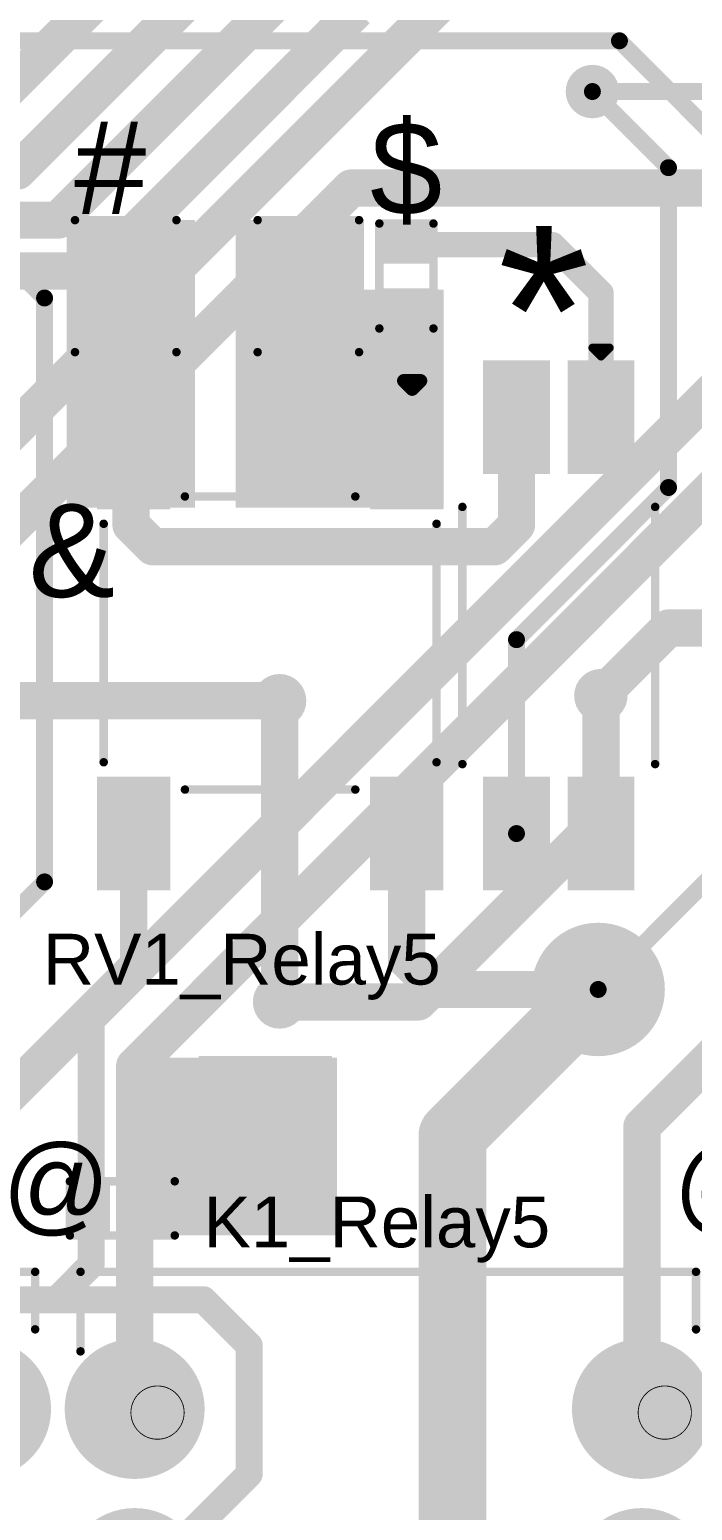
# Model space of a CAD drawing. Header units: millimetres. Extents: x -0.15 to 3.79, y -0.54 to 3.26.
# Drawn here: x 2.599 to 2.991, y -0.064 to 0.811 of the extents above; entities that cross this region are included whole.
import ezdxf

# ---------------------------------------------------------------- set-up
doc = ezdxf.new("R2010")
doc.units = ezdxf.units.MM
doc.header["$MEASUREMENT"] = 0
for name, color, linetype in [('BottomLayer', 5, 'Continuous'), ('BottomSolder', 6, 'Continuous'), ('Mechanical1', 6, 'Continuous'), ('MultiLayer', 9, 'Continuous'), ('PadHoleLayer', 156, 'Continuous'), ('TopLayer', 1, 'Continuous'), ('TopOverlay', 2, 'Continuous'), ('TopPaste', 8, 'Continuous'), ('TopSolder', 216, 'Continuous'), ('ViaHoleLayer', 16, 'Continuous')]:
    doc.layers.add(name, color=color, linetype=linetype)
doc.styles.add('Arial', font='arial.ttf', dxfattribs={"height": 0.2})

# ---------------------------------------------------------------- blocks, each defined once
blk = doc.blocks.new('C___1206_12')
at = {"layer": 'TopLayer'}
for points in [[(-0.08, 0.035), (-0.02, 0.035), (-0.02, -0.035), (-0.08, -0.035)], [(0.02, 0.035), (0.08, 0.035), (0.08, -0.035), (0.02, -0.035)]]:
    blk.add_hatch(color=1, dxfattribs=at).paths.add_polyline_path(points)
at = {"layer": 'TopPaste'}
for points in [[(-0.08, 0.035), (-0.02, 0.035), (-0.02, -0.035), (-0.08, -0.035)], [(0.02, 0.035), (0.08, 0.035), (0.08, -0.035), (0.02, -0.035)]]:
    blk.add_hatch(color=8, dxfattribs=at).paths.add_polyline_path(points)
at = {"layer": 'TopSolder'}
for points in [[(-0.084, 0.039), (-0.016, 0.039), (-0.016, -0.039), (-0.084, -0.039)], [(0.016, 0.039), (0.084, 0.039), (0.084, -0.039), (0.016, -0.039)]]:
    blk.add_hatch(color=216, dxfattribs=at).paths.add_polyline_path(points)
at = {"layer": 'TopOverlay', "const_width": 0.005}
for points in [[(-0.084, -0.039), (-0.084, 0.039)], [(-0.084, 0.039), (-0.024, 0.039)], [(0.024, 0.039), (0.084, 0.039)], [(0.084, -0.039), (0.084, 0.039)], [(-0.084, -0.039), (-0.024, -0.039)], [(0.024, -0.039), (0.084, -0.039)]]:
    blk.add_lwpolyline(points, dxfattribs=at)
at = {"layer": 'TopOverlay', "const_width": 0.0025}
for points in [[(-0.08525, 0.039, 1), (-0.08275, 0.039, 1)], [(-0.08525, 0.039, 1), (-0.08275, 0.039, 1)], [(-0.02525, 0.039, 1), (-0.02275, 0.039, 1)], [(0.02275, 0.039, 1), (0.02525, 0.039, 1)], [(0.08275, 0.039, 1), (0.08525, 0.039, 1)], [(0.08275, 0.039, 1), (0.08525, 0.039, 1)], [(-0.08525, -0.039, 1), (-0.08275, -0.039, 1)], [(-0.08525, -0.039, 1), (-0.08275, -0.039, 1)], [(-0.02525, -0.039, 1), (-0.02275, -0.039, 1)], [(0.02275, -0.039, 1), (0.02525, -0.039, 1)], [(0.08275, -0.039, 1), (0.08525, -0.039, 1)], [(0.08275, -0.039, 1), (0.08525, -0.039, 1)]]:
    blk.add_lwpolyline(points, format="xyb", close=True, dxfattribs=at)
blk = doc.blocks.new('R___0402_19')
at = {"layer": 'TopLayer'}
for points in [[(-0.0275, -0.0125), (-0.0275, 0.0125), (-0.0095, 0.0125), (-0.0095, -0.0125)], [(0.0095, -0.0125), (0.0095, 0.0125), (0.0275, 0.0125), (0.0275, -0.0125)]]:
    blk.add_hatch(color=1, dxfattribs=at).paths.add_polyline_path(points)
at = {"layer": 'TopPaste'}
for points in [[(-0.0275, -0.0125), (-0.0275, 0.0125), (-0.0095, 0.0125), (-0.0095, -0.0125)], [(0.0095, -0.0125), (0.0095, 0.0125), (0.0275, 0.0125), (0.0275, -0.0125)]]:
    blk.add_hatch(color=8, dxfattribs=at).paths.add_polyline_path(points)
at = {"layer": 'TopSolder'}
for points in [[(-0.02967, -0.01467), (-0.02967, 0.01467), (-0.00733, 0.01467), (-0.00733, -0.01467)], [(0.00733, -0.01467), (0.00733, 0.01467), (0.02967, 0.01467), (0.02967, -0.01467)]]:
    blk.add_hatch(color=216, dxfattribs=at).paths.add_polyline_path(points)
at = {"layer": 'TopOverlay'}
for points, const_width in [([(-0.031, 0.016), (-0.031, -0.016)], 0.005), ([(0.031, 0.016), (-0.031, 0.016)], 0.005), ([(0.031, 0.016), (0.031, -0.016)], 0.005), ([(0.031, -0.016), (-0.031, -0.016)], 0.005), ([(0.032, -0.017), (-0.032, -0.017)], 0.000127)]:
    blk.add_lwpolyline(points, dxfattribs=dict(at, const_width=const_width))
for points, const_width in [([(-0.03225, 0.016, 1), (-0.02975, 0.016, 1)], 0.0025), ([(-0.03225, 0.016, 1), (-0.02975, 0.016, 1)], 0.0025), ([(0.02975, 0.016, 1), (0.03225, 0.016, 1)], 0.0025), ([(0.02975, 0.016, 1), (0.03225, 0.016, 1)], 0.0025), ([(-0.03225, -0.016, 1), (-0.02975, -0.016, 1)], 0.0025), ([(-0.03225, -0.016, 1), (-0.02975, -0.016, 1)], 0.0025), ([(-0.03203, -0.017, 1), (-0.03197, -0.017, 1)], 0.0000635), ([(0.02975, -0.016, 1), (0.03225, -0.016, 1)], 0.0025), ([(0.02975, -0.016, 1), (0.03225, -0.016, 1)], 0.0025), ([(0.03197, -0.017, 1), (0.03203, -0.017, 1)], 0.0000635)]:
    blk.add_lwpolyline(points, format="xyb", close=True, dxfattribs=dict(at, const_width=const_width))
blk = doc.blocks.new('SOP_4_1_27_________B____2_6___40')
at = {"layer": 'TopLayer'}
for points in [[(-0.15256, 0.04075), (-0.0935, 0.04075), (-0.0935, 0.00925), (-0.15256, 0.00925)], [(0.0935, 0.04075), (0.15256, 0.04075), (0.15256, 0.00925), (0.0935, 0.00925)], [(0.0935, 0.04075), (0.15256, 0.04075), (0.15256, 0.00925), (0.0935, 0.00925)], [(-0.15256, -0.00925), (-0.0935, -0.00925), (-0.0935, -0.04075), (-0.15256, -0.04075)], [(0.0935, -0.00925), (0.15256, -0.00925), (0.15256, -0.04075), (0.0935, -0.04075)]]:
    blk.add_hatch(color=1, dxfattribs=at).paths.add_polyline_path(points)
at = {"layer": 'TopPaste'}
for points in [[(-0.15256, 0.04075), (-0.0935, 0.04075), (-0.0935, 0.00925), (-0.15256, 0.00925)], [(0.0935, 0.04075), (0.15256, 0.04075), (0.15256, 0.00925), (0.0935, 0.00925)], [(0.0935, 0.04075), (0.15256, 0.04075), (0.15256, 0.00925), (0.0935, 0.00925)], [(-0.15256, -0.00925), (-0.0935, -0.00925), (-0.0935, -0.04075), (-0.15256, -0.04075)], [(0.0935, -0.00925), (0.15256, -0.00925), (0.15256, -0.04075), (0.0935, -0.04075)]]:
    blk.add_hatch(color=8, dxfattribs=at).paths.add_polyline_path(points)
at = {"layer": 'TopSolder'}
for points in [[(-0.15656, 0.04475), (-0.0895, 0.04475), (-0.0895, 0.00525), (-0.15656, 0.00525)], [(0.0895, 0.04475), (0.15656, 0.04475), (0.15656, 0.00525), (0.0895, 0.00525)], [(0.0895, 0.04475), (0.15656, 0.04475), (0.15656, 0.00525), (0.0895, 0.00525)], [(-0.15656, -0.00525), (-0.0895, -0.00525), (-0.0895, -0.04475), (-0.15656, -0.04475)], [(0.0895, -0.00525), (0.15656, -0.00525), (0.15656, -0.04475), (0.0895, -0.04475)]]:
    blk.add_hatch(color=216, dxfattribs=at).paths.add_polyline_path(points)
at = {"layer": 'TopOverlay', "const_width": 0.005}
for points in [[(0.082, 0.057), (-0.07, 0.057)], [(-0.159, 0.025), (-0.164, 0.03)], [(-0.164, 0.02), (-0.164, 0.03)], [(-0.164, 0.02), (-0.159, 0.025)], [(0.082, -0.057), (-0.07, -0.057)]]:
    blk.add_lwpolyline(points, dxfattribs=at)
at = {"layer": 'TopOverlay', "const_width": 0.0025}
for points in [[(-0.07125, 0.057, 1), (-0.06875, 0.057, 1)], [(0.08075, 0.057, 1), (0.08325, 0.057, 1)], [(-0.16525, 0.03, 1), (-0.16275, 0.03, 1)], [(-0.16525, 0.03, 1), (-0.16275, 0.03, 1)], [(-0.16025, 0.025, 1), (-0.15775, 0.025, 1)], [(-0.16025, 0.025, 1), (-0.15775, 0.025, 1)], [(-0.16525, 0.02, 1), (-0.16275, 0.02, 1)], [(-0.16525, 0.02, 1), (-0.16275, 0.02, 1)], [(-0.07125, -0.057, 1), (-0.06875, -0.057, 1)], [(0.08075, -0.057, 1), (0.08325, -0.057, 1)]]:
    blk.add_lwpolyline(points, format="xyb", close=True, dxfattribs=at)
blk = doc.blocks.new('ERZ_V07D680_60')
at = {"layer": 'BottomLayer'}
h = blk.add_hatch(color=5, dxfattribs=at)
edge = h.paths.add_edge_path()
edge.add_arc((0.09843, 0.03937), 0.03543, 0, 360)
blk.add_hatch(color=5, dxfattribs=at).paths.add_polyline_path([(-0.13386, -0.00394), (-0.06299, -0.00394), (-0.06299, -0.0748), (-0.13386, -0.0748)])
at = {"layer": 'BottomSolder'}
h = blk.add_hatch(color=6, dxfattribs=at)
edge = h.paths.add_edge_path()
edge.add_arc((0.09843, 0.03937), 0.03943, 0, 360)
blk.add_hatch(color=6, dxfattribs=at).paths.add_polyline_path([(-0.13786, 0.00006), (-0.05899, 0.00006), (-0.05899, -0.0788), (-0.13786, -0.0788)])
at = {"layer": 'MultiLayer'}
h = blk.add_hatch(color=9, dxfattribs=at)
edge = h.paths.add_edge_path()
edge.add_arc((0.09843, 0.03937), 0.03543, 0, 360)
blk.add_hatch(color=9, dxfattribs=at).paths.add_polyline_path([(-0.13386, -0.00394), (-0.06299, -0.00394), (-0.06299, -0.0748), (-0.13386, -0.0748)])
at = {"layer": 'PadHoleLayer'}
h = blk.add_hatch(color=156, dxfattribs=at)
edge = h.paths.add_edge_path()
edge.add_arc((0.09843, 0.03937), 0.01772, 0, 360)
h = blk.add_hatch(color=156, dxfattribs=at)
edge = h.paths.add_edge_path()
edge.add_arc((-0.09843, -0.03937), 0.01772, 0, 360)
at = {"layer": 'TopLayer'}
h = blk.add_hatch(color=1, dxfattribs=at)
edge = h.paths.add_edge_path()
edge.add_arc((0.09843, 0.03937), 0.03543, 0, 360)
blk.add_hatch(color=1, dxfattribs=at).paths.add_polyline_path([(-0.13386, -0.00394), (-0.06299, -0.00394), (-0.06299, -0.0748), (-0.13386, -0.0748)])
at = {"layer": 'TopSolder'}
h = blk.add_hatch(color=216, dxfattribs=at)
edge = h.paths.add_edge_path()
edge.add_arc((0.09843, 0.03937), 0.03943, 0, 360)
blk.add_hatch(color=216, dxfattribs=at).paths.add_polyline_path([(-0.13786, 0.00006), (-0.05899, 0.00006), (-0.05899, -0.0788), (-0.13786, -0.0788)])
blk = doc.blocks.new('R___0402_85')
at = {"layer": 'TopLayer'}
for points in [[(-0.0275, -0.0125), (-0.0275, 0.0125), (-0.0095, 0.0125), (-0.0095, -0.0125)], [(0.0095, -0.0125), (0.0095, 0.0125), (0.0275, 0.0125), (0.0275, -0.0125)]]:
    blk.add_hatch(color=1, dxfattribs=at).paths.add_polyline_path(points)
at = {"layer": 'TopPaste'}
for points in [[(-0.0275, -0.0125), (-0.0275, 0.0125), (-0.0095, 0.0125), (-0.0095, -0.0125)], [(0.0095, -0.0125), (0.0095, 0.0125), (0.0275, 0.0125), (0.0275, -0.0125)]]:
    blk.add_hatch(color=8, dxfattribs=at).paths.add_polyline_path(points)
at = {"layer": 'TopSolder'}
for points in [[(-0.02967, -0.01467), (-0.02967, 0.01467), (-0.00733, 0.01467), (-0.00733, -0.01467)], [(0.00733, -0.01467), (0.00733, 0.01467), (0.02967, 0.01467), (0.02967, -0.01467)]]:
    blk.add_hatch(color=216, dxfattribs=at).paths.add_polyline_path(points)
at = {"layer": 'TopOverlay'}
for points, const_width in [([(0.031, 0.016), (-0.031, 0.016)], 0.005), ([(-0.031, -0.016), (-0.031, 0.016)], 0.005), ([(0.031, -0.016), (0.031, 0.016)], 0.005), ([(0.031, -0.016), (-0.031, -0.016)], 0.005), ([(0.032, -0.017), (-0.032, -0.017)], 0.000127)]:
    blk.add_lwpolyline(points, dxfattribs=dict(at, const_width=const_width))
for points, const_width in [([(-0.03225, 0.016, 1), (-0.02975, 0.016, 1)], 0.0025), ([(-0.03225, 0.016, 1), (-0.02975, 0.016, 1)], 0.0025), ([(0.02975, 0.016, 1), (0.03225, 0.016, 1)], 0.0025), ([(0.02975, 0.016, 1), (0.03225, 0.016, 1)], 0.0025), ([(-0.03225, -0.016, 1), (-0.02975, -0.016, 1)], 0.0025), ([(-0.03225, -0.016, 1), (-0.02975, -0.016, 1)], 0.0025), ([(-0.03203, -0.017, 1), (-0.03197, -0.017, 1)], 0.0000635), ([(0.02975, -0.016, 1), (0.03225, -0.016, 1)], 0.0025), ([(0.02975, -0.016, 1), (0.03225, -0.016, 1)], 0.0025), ([(0.03197, -0.017, 1), (0.03203, -0.017, 1)], 0.0000635)]:
    blk.add_lwpolyline(points, format="xyb", close=True, dxfattribs=dict(at, const_width=const_width))
blk = doc.blocks.new('EA2_3TNU_136')
at = {"layer": 'BottomLayer'}
blk.add_hatch(color=5, dxfattribs=at).paths.add_polyline_path([(-0.1874, 0.2374), (-0.1126, 0.2374), (-0.1126, 0.1626), (-0.1874, 0.1626)])
blk.add_hatch(color=5, dxfattribs=at).paths.add_polyline_path([(-0.1874, 0.2374), (-0.1126, 0.2374), (-0.1126, 0.1626), (-0.1874, 0.1626)])
h = blk.add_hatch(color=5, dxfattribs=at)
edge = h.paths.add_edge_path()
edge.add_arc((0.15, 0.2), 0.0374, 0, 360)
h = blk.add_hatch(color=5, dxfattribs=at)
edge = h.paths.add_edge_path()
edge.add_arc((-0.15, 0.1), 0.0374, 0, 360)
h = blk.add_hatch(color=5, dxfattribs=at)
edge = h.paths.add_edge_path()
edge.add_arc((0.15, 0.1), 0.0374, 0, 360)
h = blk.add_hatch(color=5, dxfattribs=at)
edge = h.paths.add_edge_path()
edge.add_arc((-0.15, 0), 0.0374, 0, 360)
h = blk.add_hatch(color=5, dxfattribs=at)
edge = h.paths.add_edge_path()
edge.add_arc((0.15, 0), 0.0374, 0, 360)
h = blk.add_hatch(color=5, dxfattribs=at)
edge = h.paths.add_edge_path()
edge.add_arc((-0.15, -0.1), 0.0374, 0, 360)
h = blk.add_hatch(color=5, dxfattribs=at)
edge = h.paths.add_edge_path()
edge.add_arc((0.15, -0.1), 0.0374, 0, 360)
h = blk.add_hatch(color=5, dxfattribs=at)
edge = h.paths.add_edge_path()
edge.add_arc((-0.15, -0.2), 0.0374, 0, 360)
h = blk.add_hatch(color=5, dxfattribs=at)
edge = h.paths.add_edge_path()
edge.add_arc((0.15, -0.2), 0.0374, 0, 360)
at = {"layer": 'BottomSolder'}
blk.add_hatch(color=6, dxfattribs=at).paths.add_polyline_path([(-0.1914, 0.2414), (-0.1086, 0.2414), (-0.1086, 0.1586), (-0.1914, 0.1586)])
blk.add_hatch(color=6, dxfattribs=at).paths.add_polyline_path([(-0.1914, 0.2414), (-0.1086, 0.2414), (-0.1086, 0.1586), (-0.1914, 0.1586)])
h = blk.add_hatch(color=6, dxfattribs=at)
edge = h.paths.add_edge_path()
edge.add_arc((0.15, 0.2), 0.0414, 0, 360)
h = blk.add_hatch(color=6, dxfattribs=at)
edge = h.paths.add_edge_path()
edge.add_arc((-0.15, 0.1), 0.0414, 0, 360)
h = blk.add_hatch(color=6, dxfattribs=at)
edge = h.paths.add_edge_path()
edge.add_arc((0.15, 0.1), 0.0414, 0, 360)
h = blk.add_hatch(color=6, dxfattribs=at)
edge = h.paths.add_edge_path()
edge.add_arc((-0.15, 0), 0.0414, 0, 360)
h = blk.add_hatch(color=6, dxfattribs=at)
edge = h.paths.add_edge_path()
edge.add_arc((0.15, 0), 0.0414, 0, 360)
h = blk.add_hatch(color=6, dxfattribs=at)
edge = h.paths.add_edge_path()
edge.add_arc((-0.15, -0.1), 0.0414, 0, 360)
h = blk.add_hatch(color=6, dxfattribs=at)
edge = h.paths.add_edge_path()
edge.add_arc((0.15, -0.1), 0.0414, 0, 360)
h = blk.add_hatch(color=6, dxfattribs=at)
edge = h.paths.add_edge_path()
edge.add_arc((-0.15, -0.2), 0.0414, 0, 360)
h = blk.add_hatch(color=6, dxfattribs=at)
edge = h.paths.add_edge_path()
edge.add_arc((0.15, -0.2), 0.0414, 0, 360)
at = {"layer": 'MultiLayer'}
blk.add_hatch(color=9, dxfattribs=at).paths.add_polyline_path([(-0.1874, 0.2374), (-0.1126, 0.2374), (-0.1126, 0.1626), (-0.1874, 0.1626)])
blk.add_hatch(color=9, dxfattribs=at).paths.add_polyline_path([(-0.1874, 0.2374), (-0.1126, 0.2374), (-0.1126, 0.1626), (-0.1874, 0.1626)])
h = blk.add_hatch(color=9, dxfattribs=at)
edge = h.paths.add_edge_path()
edge.add_arc((0.15, 0.2), 0.0374, 0, 360)
h = blk.add_hatch(color=9, dxfattribs=at)
edge = h.paths.add_edge_path()
edge.add_arc((-0.15, 0.1), 0.0374, 0, 360)
h = blk.add_hatch(color=9, dxfattribs=at)
edge = h.paths.add_edge_path()
edge.add_arc((0.15, 0.1), 0.0374, 0, 360)
h = blk.add_hatch(color=9, dxfattribs=at)
edge = h.paths.add_edge_path()
edge.add_arc((-0.15, 0), 0.0374, 0, 360)
h = blk.add_hatch(color=9, dxfattribs=at)
edge = h.paths.add_edge_path()
edge.add_arc((0.15, 0), 0.0374, 0, 360)
h = blk.add_hatch(color=9, dxfattribs=at)
edge = h.paths.add_edge_path()
edge.add_arc((-0.15, -0.1), 0.0374, 0, 360)
h = blk.add_hatch(color=9, dxfattribs=at)
edge = h.paths.add_edge_path()
edge.add_arc((0.15, -0.1), 0.0374, 0, 360)
h = blk.add_hatch(color=9, dxfattribs=at)
edge = h.paths.add_edge_path()
edge.add_arc((-0.15, -0.2), 0.0374, 0, 360)
h = blk.add_hatch(color=9, dxfattribs=at)
edge = h.paths.add_edge_path()
edge.add_arc((0.15, -0.2), 0.0374, 0, 360)
at = {"layer": 'PadHoleLayer'}
h = blk.add_hatch(color=156, dxfattribs=at)
edge = h.paths.add_edge_path()
edge.add_arc((-0.15, 0.2), 0.01614, 0, 360)
h = blk.add_hatch(color=156, dxfattribs=at)
edge = h.paths.add_edge_path()
edge.add_arc((-0.15, 0.2), 0.01614, 0, 360)
h = blk.add_hatch(color=156, dxfattribs=at)
edge = h.paths.add_edge_path()
edge.add_arc((0.15, 0.2), 0.01614, 0, 360)
h = blk.add_hatch(color=156, dxfattribs=at)
edge = h.paths.add_edge_path()
edge.add_arc((-0.15, 0.1), 0.01614, 0, 360)
h = blk.add_hatch(color=156, dxfattribs=at)
edge = h.paths.add_edge_path()
edge.add_arc((0.15, 0.1), 0.01614, 0, 360)
h = blk.add_hatch(color=156, dxfattribs=at)
edge = h.paths.add_edge_path()
edge.add_arc((-0.15, 0), 0.01614, 0, 360)
h = blk.add_hatch(color=156, dxfattribs=at)
edge = h.paths.add_edge_path()
edge.add_arc((0.15, 0), 0.01614, 0, 360)
h = blk.add_hatch(color=156, dxfattribs=at)
edge = h.paths.add_edge_path()
edge.add_arc((-0.15, -0.1), 0.01614, 0, 360)
h = blk.add_hatch(color=156, dxfattribs=at)
edge = h.paths.add_edge_path()
edge.add_arc((0.15, -0.1), 0.01614, 0, 360)
h = blk.add_hatch(color=156, dxfattribs=at)
edge = h.paths.add_edge_path()
edge.add_arc((-0.15, -0.2), 0.01614, 0, 360)
h = blk.add_hatch(color=156, dxfattribs=at)
edge = h.paths.add_edge_path()
edge.add_arc((0.15, -0.2), 0.01614, 0, 360)
at = {"layer": 'TopLayer'}
blk.add_hatch(color=1, dxfattribs=at).paths.add_polyline_path([(-0.1874, 0.2374), (-0.1126, 0.2374), (-0.1126, 0.1626), (-0.1874, 0.1626)])
blk.add_hatch(color=1, dxfattribs=at).paths.add_polyline_path([(-0.1874, 0.2374), (-0.1126, 0.2374), (-0.1126, 0.1626), (-0.1874, 0.1626)])
h = blk.add_hatch(color=1, dxfattribs=at)
edge = h.paths.add_edge_path()
edge.add_arc((0.15, 0.2), 0.0374, 0, 360)
h = blk.add_hatch(color=1, dxfattribs=at)
edge = h.paths.add_edge_path()
edge.add_arc((-0.15, 0.1), 0.0374, 0, 360)
h = blk.add_hatch(color=1, dxfattribs=at)
edge = h.paths.add_edge_path()
edge.add_arc((0.15, 0.1), 0.0374, 0, 360)
h = blk.add_hatch(color=1, dxfattribs=at)
edge = h.paths.add_edge_path()
edge.add_arc((-0.15, 0), 0.0374, 0, 360)
h = blk.add_hatch(color=1, dxfattribs=at)
edge = h.paths.add_edge_path()
edge.add_arc((0.15, 0), 0.0374, 0, 360)
h = blk.add_hatch(color=1, dxfattribs=at)
edge = h.paths.add_edge_path()
edge.add_arc((-0.15, -0.1), 0.0374, 0, 360)
h = blk.add_hatch(color=1, dxfattribs=at)
edge = h.paths.add_edge_path()
edge.add_arc((0.15, -0.1), 0.0374, 0, 360)
h = blk.add_hatch(color=1, dxfattribs=at)
edge = h.paths.add_edge_path()
edge.add_arc((-0.15, -0.2), 0.0374, 0, 360)
h = blk.add_hatch(color=1, dxfattribs=at)
edge = h.paths.add_edge_path()
edge.add_arc((0.15, -0.2), 0.0374, 0, 360)
at = {"layer": 'TopOverlay'}
blk.add_hatch(color=2, dxfattribs=at).paths.add_polyline_path([(-0.108, 0.168), (-0.089, 0.168), (-0.089, 0.232), (-0.108, 0.232)])
at = {"layer": 'TopSolder'}
blk.add_hatch(color=216, dxfattribs=at).paths.add_polyline_path([(-0.1914, 0.2414), (-0.1086, 0.2414), (-0.1086, 0.1586), (-0.1914, 0.1586)])
blk.add_hatch(color=216, dxfattribs=at).paths.add_polyline_path([(-0.1914, 0.2414), (-0.1086, 0.2414), (-0.1086, 0.1586), (-0.1914, 0.1586)])
h = blk.add_hatch(color=216, dxfattribs=at)
edge = h.paths.add_edge_path()
edge.add_arc((0.15, 0.2), 0.0414, 0, 360)
h = blk.add_hatch(color=216, dxfattribs=at)
edge = h.paths.add_edge_path()
edge.add_arc((-0.15, 0.1), 0.0414, 0, 360)
h = blk.add_hatch(color=216, dxfattribs=at)
edge = h.paths.add_edge_path()
edge.add_arc((0.15, 0.1), 0.0414, 0, 360)
h = blk.add_hatch(color=216, dxfattribs=at)
edge = h.paths.add_edge_path()
edge.add_arc((-0.15, 0), 0.0414, 0, 360)
h = blk.add_hatch(color=216, dxfattribs=at)
edge = h.paths.add_edge_path()
edge.add_arc((0.15, 0), 0.0414, 0, 360)
h = blk.add_hatch(color=216, dxfattribs=at)
edge = h.paths.add_edge_path()
edge.add_arc((-0.15, -0.1), 0.0414, 0, 360)
h = blk.add_hatch(color=216, dxfattribs=at)
edge = h.paths.add_edge_path()
edge.add_arc((0.15, -0.1), 0.0414, 0, 360)
h = blk.add_hatch(color=216, dxfattribs=at)
edge = h.paths.add_edge_path()
edge.add_arc((-0.15, -0.2), 0.0414, 0, 360)
h = blk.add_hatch(color=216, dxfattribs=at)
edge = h.paths.add_edge_path()
edge.add_arc((0.15, -0.2), 0.0414, 0, 360)
at = {"layer": 'TopOverlay', "const_width": 0.005}
for points in [[(0.182, 0.281), (-0.182, 0.281)], [(-0.182, 0.281), (-0.182, 0.247)], [(0.182, 0.281), (0.182, 0.234)], [(-0.195, 0.198), (-0.2, 0.203)], [(-0.2, 0.203), (-0.2, 0.193)], [(-0.195, 0.198), (-0.2, 0.193)], [(0.182, -0.234), (0.182, -0.281)], [(-0.182, -0.247), (-0.182, -0.281)], [(0.182, -0.281), (-0.182, -0.281)]]:
    blk.add_lwpolyline(points, dxfattribs=at)
at = {"layer": 'TopOverlay', "const_width": 0.0025}
for points in [[(-0.18325, 0.281, 1), (-0.18075, 0.281, 1)], [(-0.18325, 0.281, 1), (-0.18075, 0.281, 1)], [(0.18075, 0.281, 1), (0.18325, 0.281, 1)], [(0.18075, 0.281, 1), (0.18325, 0.281, 1)], [(-0.18325, 0.247, 1), (-0.18075, 0.247, 1)], [(0.18075, 0.234, 1), (0.18325, 0.234, 1)], [(-0.20125, 0.203, 1), (-0.19875, 0.203, 1)], [(-0.20125, 0.203, 1), (-0.19875, 0.203, 1)], [(-0.20125, 0.193, 1), (-0.19875, 0.193, 1)], [(-0.20125, 0.193, 1), (-0.19875, 0.193, 1)], [(-0.19625, 0.198, 1), (-0.19375, 0.198, 1)], [(-0.19625, 0.198, 1), (-0.19375, 0.198, 1)], [(0.18075, -0.234, 1), (0.18325, -0.234, 1)], [(-0.18325, -0.247, 1), (-0.18075, -0.247, 1)], [(-0.18325, -0.281, 1), (-0.18075, -0.281, 1)], [(-0.18325, -0.281, 1), (-0.18075, -0.281, 1)], [(0.18075, -0.281, 1), (0.18325, -0.281, 1)], [(0.18075, -0.281, 1), (0.18325, -0.281, 1)]]:
    blk.add_lwpolyline(points, format="xyb", close=True, dxfattribs=at)
blk = doc.blocks.new('EA2_3TNU_137')
at = {"layer": 'BottomLayer'}
blk.add_hatch(color=5, dxfattribs=at).paths.add_polyline_path([(-0.1874, 0.2374), (-0.1126, 0.2374), (-0.1126, 0.1626), (-0.1874, 0.1626)])
blk.add_hatch(color=5, dxfattribs=at).paths.add_polyline_path([(-0.1874, 0.2374), (-0.1126, 0.2374), (-0.1126, 0.1626), (-0.1874, 0.1626)])
h = blk.add_hatch(color=5, dxfattribs=at)
edge = h.paths.add_edge_path()
edge.add_arc((0.15, 0.2), 0.0374, 0, 360)
h = blk.add_hatch(color=5, dxfattribs=at)
edge = h.paths.add_edge_path()
edge.add_arc((-0.15, 0.1), 0.0374, 0, 360)
h = blk.add_hatch(color=5, dxfattribs=at)
edge = h.paths.add_edge_path()
edge.add_arc((0.15, 0.1), 0.0374, 0, 360)
h = blk.add_hatch(color=5, dxfattribs=at)
edge = h.paths.add_edge_path()
edge.add_arc((-0.15, 0), 0.0374, 0, 360)
h = blk.add_hatch(color=5, dxfattribs=at)
edge = h.paths.add_edge_path()
edge.add_arc((0.15, 0), 0.0374, 0, 360)
h = blk.add_hatch(color=5, dxfattribs=at)
edge = h.paths.add_edge_path()
edge.add_arc((-0.15, -0.1), 0.0374, 0, 360)
h = blk.add_hatch(color=5, dxfattribs=at)
edge = h.paths.add_edge_path()
edge.add_arc((0.15, -0.1), 0.0374, 0, 360)
h = blk.add_hatch(color=5, dxfattribs=at)
edge = h.paths.add_edge_path()
edge.add_arc((-0.15, -0.2), 0.0374, 0, 360)
h = blk.add_hatch(color=5, dxfattribs=at)
edge = h.paths.add_edge_path()
edge.add_arc((0.15, -0.2), 0.0374, 0, 360)
at = {"layer": 'BottomSolder'}
blk.add_hatch(color=6, dxfattribs=at).paths.add_polyline_path([(-0.1914, 0.2414), (-0.1086, 0.2414), (-0.1086, 0.1586), (-0.1914, 0.1586)])
blk.add_hatch(color=6, dxfattribs=at).paths.add_polyline_path([(-0.1914, 0.2414), (-0.1086, 0.2414), (-0.1086, 0.1586), (-0.1914, 0.1586)])
h = blk.add_hatch(color=6, dxfattribs=at)
edge = h.paths.add_edge_path()
edge.add_arc((0.15, 0.2), 0.0414, 0, 360)
h = blk.add_hatch(color=6, dxfattribs=at)
edge = h.paths.add_edge_path()
edge.add_arc((-0.15, 0.1), 0.0414, 0, 360)
h = blk.add_hatch(color=6, dxfattribs=at)
edge = h.paths.add_edge_path()
edge.add_arc((0.15, 0.1), 0.0414, 0, 360)
h = blk.add_hatch(color=6, dxfattribs=at)
edge = h.paths.add_edge_path()
edge.add_arc((-0.15, 0), 0.0414, 0, 360)
h = blk.add_hatch(color=6, dxfattribs=at)
edge = h.paths.add_edge_path()
edge.add_arc((0.15, 0), 0.0414, 0, 360)
h = blk.add_hatch(color=6, dxfattribs=at)
edge = h.paths.add_edge_path()
edge.add_arc((-0.15, -0.1), 0.0414, 0, 360)
h = blk.add_hatch(color=6, dxfattribs=at)
edge = h.paths.add_edge_path()
edge.add_arc((0.15, -0.1), 0.0414, 0, 360)
h = blk.add_hatch(color=6, dxfattribs=at)
edge = h.paths.add_edge_path()
edge.add_arc((-0.15, -0.2), 0.0414, 0, 360)
h = blk.add_hatch(color=6, dxfattribs=at)
edge = h.paths.add_edge_path()
edge.add_arc((0.15, -0.2), 0.0414, 0, 360)
at = {"layer": 'MultiLayer'}
blk.add_hatch(color=9, dxfattribs=at).paths.add_polyline_path([(-0.1874, 0.2374), (-0.1126, 0.2374), (-0.1126, 0.1626), (-0.1874, 0.1626)])
blk.add_hatch(color=9, dxfattribs=at).paths.add_polyline_path([(-0.1874, 0.2374), (-0.1126, 0.2374), (-0.1126, 0.1626), (-0.1874, 0.1626)])
h = blk.add_hatch(color=9, dxfattribs=at)
edge = h.paths.add_edge_path()
edge.add_arc((0.15, 0.2), 0.0374, 0, 360)
h = blk.add_hatch(color=9, dxfattribs=at)
edge = h.paths.add_edge_path()
edge.add_arc((-0.15, 0.1), 0.0374, 0, 360)
h = blk.add_hatch(color=9, dxfattribs=at)
edge = h.paths.add_edge_path()
edge.add_arc((0.15, 0.1), 0.0374, 0, 360)
h = blk.add_hatch(color=9, dxfattribs=at)
edge = h.paths.add_edge_path()
edge.add_arc((-0.15, 0), 0.0374, 0, 360)
h = blk.add_hatch(color=9, dxfattribs=at)
edge = h.paths.add_edge_path()
edge.add_arc((0.15, 0), 0.0374, 0, 360)
h = blk.add_hatch(color=9, dxfattribs=at)
edge = h.paths.add_edge_path()
edge.add_arc((-0.15, -0.1), 0.0374, 0, 360)
h = blk.add_hatch(color=9, dxfattribs=at)
edge = h.paths.add_edge_path()
edge.add_arc((0.15, -0.1), 0.0374, 0, 360)
h = blk.add_hatch(color=9, dxfattribs=at)
edge = h.paths.add_edge_path()
edge.add_arc((-0.15, -0.2), 0.0374, 0, 360)
h = blk.add_hatch(color=9, dxfattribs=at)
edge = h.paths.add_edge_path()
edge.add_arc((0.15, -0.2), 0.0374, 0, 360)
at = {"layer": 'PadHoleLayer'}
h = blk.add_hatch(color=156, dxfattribs=at)
edge = h.paths.add_edge_path()
edge.add_arc((-0.15, 0.2), 0.01614, 0, 360)
h = blk.add_hatch(color=156, dxfattribs=at)
edge = h.paths.add_edge_path()
edge.add_arc((-0.15, 0.2), 0.01614, 0, 360)
h = blk.add_hatch(color=156, dxfattribs=at)
edge = h.paths.add_edge_path()
edge.add_arc((0.15, 0.2), 0.01614, 0, 360)
h = blk.add_hatch(color=156, dxfattribs=at)
edge = h.paths.add_edge_path()
edge.add_arc((-0.15, 0.1), 0.01614, 0, 360)
h = blk.add_hatch(color=156, dxfattribs=at)
edge = h.paths.add_edge_path()
edge.add_arc((0.15, 0.1), 0.01614, 0, 360)
h = blk.add_hatch(color=156, dxfattribs=at)
edge = h.paths.add_edge_path()
edge.add_arc((-0.15, 0), 0.01614, 0, 360)
h = blk.add_hatch(color=156, dxfattribs=at)
edge = h.paths.add_edge_path()
edge.add_arc((0.15, 0), 0.01614, 0, 360)
h = blk.add_hatch(color=156, dxfattribs=at)
edge = h.paths.add_edge_path()
edge.add_arc((-0.15, -0.1), 0.01614, 0, 360)
h = blk.add_hatch(color=156, dxfattribs=at)
edge = h.paths.add_edge_path()
edge.add_arc((0.15, -0.1), 0.01614, 0, 360)
h = blk.add_hatch(color=156, dxfattribs=at)
edge = h.paths.add_edge_path()
edge.add_arc((-0.15, -0.2), 0.01614, 0, 360)
h = blk.add_hatch(color=156, dxfattribs=at)
edge = h.paths.add_edge_path()
edge.add_arc((0.15, -0.2), 0.01614, 0, 360)
at = {"layer": 'TopLayer'}
blk.add_hatch(color=1, dxfattribs=at).paths.add_polyline_path([(-0.1874, 0.2374), (-0.1126, 0.2374), (-0.1126, 0.1626), (-0.1874, 0.1626)])
blk.add_hatch(color=1, dxfattribs=at).paths.add_polyline_path([(-0.1874, 0.2374), (-0.1126, 0.2374), (-0.1126, 0.1626), (-0.1874, 0.1626)])
h = blk.add_hatch(color=1, dxfattribs=at)
edge = h.paths.add_edge_path()
edge.add_arc((0.15, 0.2), 0.0374, 0, 360)
h = blk.add_hatch(color=1, dxfattribs=at)
edge = h.paths.add_edge_path()
edge.add_arc((-0.15, 0.1), 0.0374, 0, 360)
h = blk.add_hatch(color=1, dxfattribs=at)
edge = h.paths.add_edge_path()
edge.add_arc((0.15, 0.1), 0.0374, 0, 360)
h = blk.add_hatch(color=1, dxfattribs=at)
edge = h.paths.add_edge_path()
edge.add_arc((-0.15, 0), 0.0374, 0, 360)
h = blk.add_hatch(color=1, dxfattribs=at)
edge = h.paths.add_edge_path()
edge.add_arc((0.15, 0), 0.0374, 0, 360)
h = blk.add_hatch(color=1, dxfattribs=at)
edge = h.paths.add_edge_path()
edge.add_arc((-0.15, -0.1), 0.0374, 0, 360)
h = blk.add_hatch(color=1, dxfattribs=at)
edge = h.paths.add_edge_path()
edge.add_arc((0.15, -0.1), 0.0374, 0, 360)
h = blk.add_hatch(color=1, dxfattribs=at)
edge = h.paths.add_edge_path()
edge.add_arc((-0.15, -0.2), 0.0374, 0, 360)
h = blk.add_hatch(color=1, dxfattribs=at)
edge = h.paths.add_edge_path()
edge.add_arc((0.15, -0.2), 0.0374, 0, 360)
at = {"layer": 'TopOverlay'}
blk.add_hatch(color=2, dxfattribs=at).paths.add_polyline_path([(-0.108, 0.168), (-0.089, 0.168), (-0.089, 0.232), (-0.108, 0.232)])
at = {"layer": 'TopSolder'}
blk.add_hatch(color=216, dxfattribs=at).paths.add_polyline_path([(-0.1914, 0.2414), (-0.1086, 0.2414), (-0.1086, 0.1586), (-0.1914, 0.1586)])
blk.add_hatch(color=216, dxfattribs=at).paths.add_polyline_path([(-0.1914, 0.2414), (-0.1086, 0.2414), (-0.1086, 0.1586), (-0.1914, 0.1586)])
h = blk.add_hatch(color=216, dxfattribs=at)
edge = h.paths.add_edge_path()
edge.add_arc((0.15, 0.2), 0.0414, 0, 360)
h = blk.add_hatch(color=216, dxfattribs=at)
edge = h.paths.add_edge_path()
edge.add_arc((-0.15, 0.1), 0.0414, 0, 360)
h = blk.add_hatch(color=216, dxfattribs=at)
edge = h.paths.add_edge_path()
edge.add_arc((0.15, 0.1), 0.0414, 0, 360)
h = blk.add_hatch(color=216, dxfattribs=at)
edge = h.paths.add_edge_path()
edge.add_arc((-0.15, 0), 0.0414, 0, 360)
h = blk.add_hatch(color=216, dxfattribs=at)
edge = h.paths.add_edge_path()
edge.add_arc((0.15, 0), 0.0414, 0, 360)
h = blk.add_hatch(color=216, dxfattribs=at)
edge = h.paths.add_edge_path()
edge.add_arc((-0.15, -0.1), 0.0414, 0, 360)
h = blk.add_hatch(color=216, dxfattribs=at)
edge = h.paths.add_edge_path()
edge.add_arc((0.15, -0.1), 0.0414, 0, 360)
h = blk.add_hatch(color=216, dxfattribs=at)
edge = h.paths.add_edge_path()
edge.add_arc((-0.15, -0.2), 0.0414, 0, 360)
h = blk.add_hatch(color=216, dxfattribs=at)
edge = h.paths.add_edge_path()
edge.add_arc((0.15, -0.2), 0.0414, 0, 360)
at = {"layer": 'TopOverlay', "const_width": 0.005}
for points in [[(0.182, 0.281), (-0.182, 0.281)], [(-0.182, 0.281), (-0.182, 0.247)], [(0.182, 0.281), (0.182, 0.234)], [(-0.195, 0.198), (-0.2, 0.203)], [(-0.2, 0.203), (-0.2, 0.193)], [(-0.195, 0.198), (-0.2, 0.193)], [(0.182, -0.234), (0.182, -0.281)], [(-0.182, -0.247), (-0.182, -0.281)], [(0.182, -0.281), (-0.182, -0.281)]]:
    blk.add_lwpolyline(points, dxfattribs=at)
at = {"layer": 'TopOverlay', "const_width": 0.0025}
for points in [[(-0.18325, 0.281, 1), (-0.18075, 0.281, 1)], [(-0.18325, 0.281, 1), (-0.18075, 0.281, 1)], [(0.18075, 0.281, 1), (0.18325, 0.281, 1)], [(0.18075, 0.281, 1), (0.18325, 0.281, 1)], [(-0.18325, 0.247, 1), (-0.18075, 0.247, 1)], [(0.18075, 0.234, 1), (0.18325, 0.234, 1)], [(-0.20125, 0.203, 1), (-0.19875, 0.203, 1)], [(-0.20125, 0.203, 1), (-0.19875, 0.203, 1)], [(-0.20125, 0.193, 1), (-0.19875, 0.193, 1)], [(-0.20125, 0.193, 1), (-0.19875, 0.193, 1)], [(-0.19625, 0.198, 1), (-0.19375, 0.198, 1)], [(-0.19625, 0.198, 1), (-0.19375, 0.198, 1)], [(0.18075, -0.234, 1), (0.18325, -0.234, 1)], [(-0.18325, -0.247, 1), (-0.18075, -0.247, 1)], [(-0.18325, -0.281, 1), (-0.18075, -0.281, 1)], [(-0.18325, -0.281, 1), (-0.18075, -0.281, 1)], [(0.18075, -0.281, 1), (0.18325, -0.281, 1)], [(0.18075, -0.281, 1), (0.18325, -0.281, 1)]]:
    blk.add_lwpolyline(points, format="xyb", close=True, dxfattribs=at)
blk = doc.blocks.new('ABS_181')
at = {"layer": 'TopLayer'}
for points in [[(-0.14213, 0.09843), (-0.08307, 0.09843), (-0.08307, 0.06299), (-0.14213, 0.06299)], [(0.08307, 0.09843), (0.14213, 0.09843), (0.14213, 0.06299), (0.08307, 0.06299)], [(-0.14213, -0.06299), (-0.08307, -0.06299), (-0.08307, -0.09843), (-0.14213, -0.09843)], [(0.08307, -0.06299), (0.14213, -0.06299), (0.14213, -0.09843), (0.08307, -0.09843)]]:
    blk.add_hatch(color=1, dxfattribs=at).paths.add_polyline_path(points)
at = {"layer": 'TopPaste'}
for points in [[(-0.14213, 0.09843), (-0.08307, 0.09843), (-0.08307, 0.06299), (-0.14213, 0.06299)], [(0.08307, 0.09843), (0.14213, 0.09843), (0.14213, 0.06299), (0.08307, 0.06299)], [(-0.14213, -0.06299), (-0.08307, -0.06299), (-0.08307, -0.09843), (-0.14213, -0.09843)], [(0.08307, -0.06299), (0.14213, -0.06299), (0.14213, -0.09843), (0.08307, -0.09843)]]:
    blk.add_hatch(color=8, dxfattribs=at).paths.add_polyline_path(points)
at = {"layer": 'TopSolder'}
for points in [[(-0.14613, 0.10243), (-0.07907, 0.10243), (-0.07907, 0.05899), (-0.14613, 0.05899)], [(0.07907, 0.10243), (0.14613, 0.10243), (0.14613, 0.05899), (0.07907, 0.05899)], [(-0.14613, -0.05899), (-0.07907, -0.05899), (-0.07907, -0.10243), (-0.14613, -0.10243)], [(0.07907, -0.05899), (0.14613, -0.05899), (0.14613, -0.10243), (0.07907, -0.10243)]]:
    blk.add_hatch(color=216, dxfattribs=at).paths.add_polyline_path(points)
at = {"layer": 'TopOverlay'}
for points, const_width in [([(0.07047, 0.09843), (-0.07047, 0.09843)], 0.005), ([(-0.155, 0.079), (-0.155, 0.089)], 0.00787), ([(-0.15, 0.084), (-0.155, 0.089)], 0.00787), ([(-0.155, 0.079), (-0.15, 0.084)], 0.00787), ([(-0.08661, -0.05039), (-0.08661, 0.05039)], 0.005), ([(0.08661, -0.05039), (0.08661, 0.05039)], 0.005), ([(0.07047, -0.09843), (-0.07047, -0.09843)], 0.005)]:
    blk.add_lwpolyline(points, dxfattribs=dict(at, const_width=const_width))
for points, const_width in [([(-0.07172, 0.09843, 1), (-0.06922, 0.09843, 1)], 0.0025), ([(0.06922, 0.09843, 1), (0.07172, 0.09843, 1)], 0.0025), ([(-0.15697, 0.089, 1), (-0.15303, 0.089, 1)], 0.00394), ([(-0.15697, 0.089, 1), (-0.15303, 0.089, 1)], 0.00394), ([(-0.15197, 0.084, 1), (-0.14803, 0.084, 1)], 0.00394), ([(-0.15197, 0.084, 1), (-0.14803, 0.084, 1)], 0.00394), ([(-0.15697, 0.079, 1), (-0.15303, 0.079, 1)], 0.00394), ([(-0.15697, 0.079, 1), (-0.15303, 0.079, 1)], 0.00394), ([(-0.08786, 0.05039, 1), (-0.08536, 0.05039, 1)], 0.0025), ([(0.08536, 0.05039, 1), (0.08786, 0.05039, 1)], 0.0025), ([(-0.08786, -0.05039, 1), (-0.08536, -0.05039, 1)], 0.0025), ([(0.08536, -0.05039, 1), (0.08786, -0.05039, 1)], 0.0025), ([(-0.07172, -0.09843, 1), (-0.06922, -0.09843, 1)], 0.0025), ([(0.06922, -0.09843, 1), (0.07172, -0.09843, 1)], 0.0025)]:
    blk.add_lwpolyline(points, format="xyb", close=True, dxfattribs=dict(at, const_width=const_width))

msp = doc.modelspace()

# ---------------------------------------------------------------- hatches: boundary and pattern name
at = {"layer": 'BottomLayer'}
h = msp.add_hatch(color=5, dxfattribs=at)
edge = h.paths.add_edge_path()
edge.add_arc((2.932, 0.774), 0.01181, 0, 360)
h = msp.add_hatch(color=5, dxfattribs=at)
edge = h.paths.add_edge_path()
edge.add_arc((2.937, 0.417), 0.01181, 0, 360)
h = msp.add_hatch(color=5, dxfattribs=at)
edge = h.paths.add_edge_path()
edge.add_arc((2.747, 0.414), 0.01181, 0, 360)
h = msp.add_hatch(color=5, dxfattribs=at)
edge = h.paths.add_edge_path()
edge.add_arc((2.747, 0.236), 0.01181, 0, 360)
at = {"layer": 'BottomSolder'}
h = msp.add_hatch(color=6, dxfattribs=at)
edge = h.paths.add_edge_path()
edge.add_arc((2.932, 0.774), 0.01581, 0, 360)
h = msp.add_hatch(color=6, dxfattribs=at)
edge = h.paths.add_edge_path()
edge.add_arc((2.747, 0.414), 0.01581, 0, 360)
h = msp.add_hatch(color=6, dxfattribs=at)
edge = h.paths.add_edge_path()
edge.add_arc((2.937, 0.417), 0.01581, 0, 360)
h = msp.add_hatch(color=6, dxfattribs=at)
edge = h.paths.add_edge_path()
edge.add_arc((2.747, 0.236), 0.01581, 0, 360)
at = {"layer": 'TopLayer'}
h = msp.add_hatch(color=1, dxfattribs=at)
edge = h.paths.add_edge_path()
edge.add_arc((2.932, 0.774), 0.01181, 0, 360)
for points in [[(2.621, 0.528), (2.697, 0.528), (2.697, 0.698), (2.621, 0.698)], [(2.721, 0.528), (2.797, 0.528), (2.797, 0.698), (2.721, 0.698)], [(2.783, 0.528), (2.844, 0.528), (2.844, 0.657), (2.783, 0.657)], [(2.661, 0.098), (2.781, 0.098), (2.781, 0.203), (2.661, 0.203)]]:
    msp.add_hatch(color=1, dxfattribs=at).paths.add_polyline_path(points)
h = msp.add_hatch(color=1, dxfattribs=at)
edge = h.paths.add_edge_path()
edge.add_arc((2.937, 0.417), 0.01181, 0, 360)
h = msp.add_hatch(color=1, dxfattribs=at)
edge = h.paths.add_edge_path()
edge.add_arc((2.747, 0.414), 0.01181, 0, 360)
h = msp.add_hatch(color=1, dxfattribs=at)
edge = h.paths.add_edge_path()
edge.add_arc((2.747, 0.236), 0.01181, 0, 360)
at = {"layer": 'TopSolder'}
h = msp.add_hatch(color=216, dxfattribs=at)
edge = h.paths.add_edge_path()
edge.add_arc((2.932, 0.774), 0.01581, 0, 360)
h = msp.add_hatch(color=216, dxfattribs=at)
edge = h.paths.add_edge_path()
edge.add_arc((2.747, 0.414), 0.01581, 0, 360)
h = msp.add_hatch(color=216, dxfattribs=at)
edge = h.paths.add_edge_path()
edge.add_arc((2.937, 0.417), 0.01581, 0, 360)
h = msp.add_hatch(color=216, dxfattribs=at)
edge = h.paths.add_edge_path()
edge.add_arc((2.747, 0.236), 0.01581, 0, 360)
at = {"layer": 'ViaHoleLayer'}
h = msp.add_hatch(color=16, dxfattribs=at)
edge = h.paths.add_edge_path()
edge.add_arc((2.932, 0.774), 0.00591, 0, 360)
h = msp.add_hatch(color=16, dxfattribs=at)
edge = h.paths.add_edge_path()
edge.add_arc((2.937, 0.417), 0.00591, 0, 360)
h = msp.add_hatch(color=16, dxfattribs=at)
edge = h.paths.add_edge_path()
edge.add_arc((2.747, 0.414), 0.00591, 0, 360)
h = msp.add_hatch(color=16, dxfattribs=at)
edge = h.paths.add_edge_path()
edge.add_arc((2.747, 0.236), 0.00591, 0, 360)

# ---------------------------------------------------------------- linework, layer by layer
at = {"layer": 'BottomLayer'}
for points, const_width in [([(2.57, 0.759), (2.687, 0.876)], 0.022), ([(2.592, 0.727), (2.722, 0.857)], 0.022), ([(2.219, 0.203), (2.865, 0.849)], 0.022), ([(2.616, 0.698), (2.755, 0.837)], 0.022), ([(2.63837, 0.668), (2.79257, 0.8222)], 0.022), ([(2.932, 0.774), (3.017, 0.774)], 0.01), ([(1.876, 0.727), (2.592, 0.727)], 0.022), ([(2.57045, 0.16434), (3.13453, 0.72842)], 0.022), ([(2.27045, 0.19811), (2.78933, 0.717)], 0.022), ([(2.78933, 0.717), (3.034, 0.717)], 0.022), ([(2.086, 0.698), (2.616, 0.698)], 0.022), ([(2.66128, 0.19811), (3.167, 0.70383)], 0.022), ([(2.11306, 0.668), (2.63837, 0.668)], 0.022), ([(2.937, 0.417), (2.977, 0.457)], 0.022), ([(2.977, 0.457), (3.126, 0.457)], 0.022), ([(2.578, 0.414), (2.747, 0.414)], 0.022), ([(2.937, 0.344), (2.937, 0.417)], 0.022), ([(2.96128, 0.16234), (3.19858, 0.39964)], 0.022), ([(2.829, 0.236), (2.937, 0.344)], 0.022), ([(2.84917, 0.15711), (2.93543, 0.24337)], 0.04), ([(2.747, 0.236), (2.829, 0.236)], 0.022), ([(2.66128, -0.0045), (2.66128, 0.19811)], 0.022), ([(2.84917, -0.159), (2.84917, 0.15711)], 0.04), ([(2.96128, -0.0045), (2.96128, 0.16234)], 0.022)]:
    msp.add_lwpolyline(points, dxfattribs=dict(at, const_width=const_width))
for points, const_width in [([(2.9295, 0.774, 1), (2.9345, 0.774, 1)], 0.005), ([(2.5865, 0.727, 1), (2.5975, 0.727, 1)], 0.011), ([(2.5865, 0.727, 1), (2.5975, 0.727, 1)], 0.011), ([(2.78383, 0.717, 1), (2.79483, 0.717, 1)], 0.011), ([(2.78383, 0.717, 1), (2.79483, 0.717, 1)], 0.011), ([(2.6105, 0.698, 1), (2.6215, 0.698, 1)], 0.011), ([(2.6105, 0.698, 1), (2.6215, 0.698, 1)], 0.011), ([(2.63287, 0.668, 1), (2.64387, 0.668, 1)], 0.011), ([(2.63287, 0.668, 1), (2.64387, 0.668, 1)], 0.011), ([(2.9715, 0.457, 1), (2.9825, 0.457, 1)], 0.011), ([(2.9715, 0.457, 1), (2.9825, 0.457, 1)], 0.011), ([(2.7415, 0.414, 1), (2.7525, 0.414, 1)], 0.011), ([(2.9315, 0.417, 1), (2.9425, 0.417, 1)], 0.011), ([(2.9315, 0.417, 1), (2.9425, 0.417, 1)], 0.011), ([(2.9315, 0.344, 1), (2.9425, 0.344, 1)], 0.011), ([(2.9315, 0.344, 1), (2.9425, 0.344, 1)], 0.011), ([(2.92543, 0.24337, 1), (2.94543, 0.24337, 1)], 0.02), ([(2.7415, 0.236, 1), (2.7525, 0.236, 1)], 0.011), ([(2.8235, 0.236, 1), (2.8345, 0.236, 1)], 0.011), ([(2.8235, 0.236, 1), (2.8345, 0.236, 1)], 0.011), ([(2.65578, 0.19811, 1), (2.66678, 0.19811, 1)], 0.011), ([(2.65578, 0.19811, 1), (2.66678, 0.19811, 1)], 0.011), ([(2.83917, 0.15711, 1), (2.85917, 0.15711, 1)], 0.02), ([(2.83917, 0.15711, 1), (2.85917, 0.15711, 1)], 0.02), ([(2.95578, 0.16234, 1), (2.96678, 0.16234, 1)], 0.011), ([(2.95578, 0.16234, 1), (2.96678, 0.16234, 1)], 0.011), ([(2.65578, -0.0045, 1), (2.66678, -0.0045, 1)], 0.011), ([(2.95578, -0.0045, 1), (2.96678, -0.0045, 1)], 0.011)]:
    msp.add_lwpolyline(points, format="xyb", close=True, dxfattribs=dict(at, const_width=const_width))
at = {"layer": 'Mechanical1'}
for points, const_width in [([(2.69055, -0.00669, 1), (2.65906, -0.00669, 1)], 0.0005), ([(2.99055, -0.00669, 1), (2.95906, -0.00669, 1)], 0.0005), ([(2.65893, -0.00669, 1), (2.65918, -0.00669, 1)], 0.00025), ([(2.69043, -0.00669, 1), (2.69068, -0.00669, 1)], 0.00025), ([(2.95893, -0.00669, 1), (2.95918, -0.00669, 1)], 0.00025), ([(2.99043, -0.00669, 1), (2.99068, -0.00669, 1)], 0.00025)]:
    msp.add_lwpolyline(points, format="xyb", close=True, dxfattribs=dict(at, const_width=const_width))
at = {"layer": 'TopLayer'}
for points, const_width in [([(2.436, 0.804), (2.948, 0.804)], 0.01), ([(2.948, 0.804), (3.003, 0.749)], 0.01), ([(2.932, 0.774), (2.977, 0.729)], 0.01), ([(2.525, 0.735), (2.608, 0.652)], 0.01), ([(2.977, 0.54), (2.977, 0.729)], 0.01), ([(2.818, 0.6835), (2.9085, 0.6835)], 0.015), ([(2.9085, 0.6835), (2.93711, 0.65489)], 0.015), ([(2.608, 0.30694), (2.608, 0.652)], 0.01), ([(2.93711, 0.58157), (2.93711, 0.65489)], 0.015), ([(2.88711, 0.51789), (2.88711, 0.58157)], 0.022), ([(2.65569, 0.5607), (2.65911, 0.55728)], 0.022), ([(2.65911, 0.51789), (2.65911, 0.55728)], 0.022), ([(2.88711, 0.45011), (2.977, 0.54)], 0.01), ([(2.65911, 0.51789), (2.672, 0.505)], 0.022), ([(2.87422, 0.505), (2.88711, 0.51789)], 0.022), ([(2.672, 0.505), (2.87422, 0.505)], 0.022), ([(2.88711, 0.3355), (2.88711, 0.45011)], 0.01), ([(2.747, 0.236), (2.747, 0.414)], 0.022), ([(2.93711, 0.3355), (2.93711, 0.41689)], 0.022), ([(2.66069, 0.25019), (2.66069, 0.3355)], 0.016), ([(2.82211, 0.26089), (2.82211, 0.3355)], 0.022), ([(2.93543, 0.24337), (3.003, 0.31094)], 0.01), ([(2.53743, 0.23637), (2.608, 0.30694)], 0.01), ([(2.82211, 0.26089), (2.83963, 0.24337)], 0.022), ([(2.6355, 0.225), (2.66069, 0.25019)], 0.016), ([(2.83963, 0.24337), (2.93543, 0.24337)], 0.022), ([(2.6355, 0.0805), (2.6355, 0.225)], 0.016), ([(2.615, 0.06), (2.6355, 0.0805)], 0.016), ([(1.837, 0.06), (2.615, 0.06)], 0.016), ([(2.615, 0.06), (2.702, 0.06)], 0.016), ([(2.702, 0.06), (2.729, 0.033)], 0.016), ([(2.729, -0.043), (2.729, 0.033)], 0.016), ([(2.6675, -0.1045), (2.729, -0.043)], 0.016)]:
    msp.add_lwpolyline(points, dxfattribs=dict(at, const_width=const_width))
for points, const_width in [([(2.9455, 0.804, 1), (2.9505, 0.804, 1)], 0.005), ([(2.9455, 0.804, 1), (2.9505, 0.804, 1)], 0.005), ([(2.9295, 0.774, 1), (2.9345, 0.774, 1)], 0.005), ([(2.9745, 0.729, 1), (2.9795, 0.729, 1)], 0.005), ([(2.9745, 0.729, 1), (2.9795, 0.729, 1)], 0.005), ([(2.81425, 0.6835, 1), (2.82175, 0.6835, 1)], 0.0075), ([(2.90475, 0.6835, 1), (2.91225, 0.6835, 1)], 0.0075), ([(2.90475, 0.6835, 1), (2.91225, 0.6835, 1)], 0.0075), ([(2.6055, 0.652, 1), (2.6105, 0.652, 1)], 0.005), ([(2.6055, 0.652, 1), (2.6105, 0.652, 1)], 0.005), ([(2.93336, 0.65489, 1), (2.94086, 0.65489, 1)], 0.0075), ([(2.93336, 0.65489, 1), (2.94086, 0.65489, 1)], 0.0075), ([(2.88161, 0.58157, 1), (2.89261, 0.58157, 1)], 0.011), ([(2.93336, 0.58157, 1), (2.94086, 0.58157, 1)], 0.0075), ([(2.65019, 0.5607, 1), (2.66119, 0.5607, 1)], 0.011), ([(2.65361, 0.55728, 1), (2.66461, 0.55728, 1)], 0.011), ([(2.65361, 0.55728, 1), (2.66461, 0.55728, 1)], 0.011), ([(2.9745, 0.54, 1), (2.9795, 0.54, 1)], 0.005), ([(2.9745, 0.54, 1), (2.9795, 0.54, 1)], 0.005), ([(2.65361, 0.51789, 1), (2.66461, 0.51789, 1)], 0.011), ([(2.65361, 0.51789, 1), (2.66461, 0.51789, 1)], 0.011), ([(2.88161, 0.51789, 1), (2.89261, 0.51789, 1)], 0.011), ([(2.88161, 0.51789, 1), (2.89261, 0.51789, 1)], 0.011), ([(2.6665, 0.505, 1), (2.6775, 0.505, 1)], 0.011), ([(2.6665, 0.505, 1), (2.6775, 0.505, 1)], 0.011), ([(2.86872, 0.505, 1), (2.87972, 0.505, 1)], 0.011), ([(2.86872, 0.505, 1), (2.87972, 0.505, 1)], 0.011), ([(2.88461, 0.45011, 1), (2.88961, 0.45011, 1)], 0.005), ([(2.88461, 0.45011, 1), (2.88961, 0.45011, 1)], 0.005), ([(2.7415, 0.414, 1), (2.7525, 0.414, 1)], 0.011), ([(2.93161, 0.41689, 1), (2.94261, 0.41689, 1)], 0.011), ([(2.65669, 0.3355, 1), (2.66469, 0.3355, 1)], 0.008), ([(2.81661, 0.3355, 1), (2.82761, 0.3355, 1)], 0.011), ([(2.93161, 0.3355, 1), (2.94261, 0.3355, 1)], 0.011), ([(2.88461, 0.3355, 1), (2.88961, 0.3355, 1)], 0.005), ([(2.6055, 0.30694, 1), (2.6105, 0.30694, 1)], 0.005), ([(2.6055, 0.30694, 1), (2.6105, 0.30694, 1)], 0.005), ([(2.81661, 0.26089, 1), (2.82761, 0.26089, 1)], 0.011), ([(2.81661, 0.26089, 1), (2.82761, 0.26089, 1)], 0.011), ([(2.65669, 0.25019, 1), (2.66469, 0.25019, 1)], 0.008), ([(2.65669, 0.25019, 1), (2.66469, 0.25019, 1)], 0.008), ([(2.83413, 0.24337, 1), (2.84513, 0.24337, 1)], 0.011), ([(2.83413, 0.24337, 1), (2.84513, 0.24337, 1)], 0.011), ([(2.92993, 0.24337, 1), (2.94093, 0.24337, 1)], 0.011), ([(2.7415, 0.236, 1), (2.7525, 0.236, 1)], 0.011), ([(2.93293, 0.24337, 1), (2.93793, 0.24337, 1)], 0.005), ([(2.6315, 0.225, 1), (2.6395, 0.225, 1)], 0.008), ([(2.6315, 0.225, 1), (2.6395, 0.225, 1)], 0.008), ([(2.6315, 0.0805, 1), (2.6395, 0.0805, 1)], 0.008), ([(2.6315, 0.0805, 1), (2.6395, 0.0805, 1)], 0.008), ([(2.611, 0.06, 1), (2.619, 0.06, 1)], 0.008), ([(2.611, 0.06, 1), (2.619, 0.06, 1)], 0.008), ([(2.611, 0.06, 1), (2.619, 0.06, 1)], 0.008), ([(2.698, 0.06, 1), (2.706, 0.06, 1)], 0.008), ([(2.698, 0.06, 1), (2.706, 0.06, 1)], 0.008), ([(2.725, 0.033, 1), (2.733, 0.033, 1)], 0.008), ([(2.725, 0.033, 1), (2.733, 0.033, 1)], 0.008), ([(2.725, -0.043, 1), (2.733, -0.043, 1)], 0.008), ([(2.725, -0.043, 1), (2.733, -0.043, 1)], 0.008)]:
    msp.add_lwpolyline(points, format="xyb", close=True, dxfattribs=dict(at, const_width=const_width))

# ---------------------------------------------------------------- block references
for name, p in [('C___1206_12', (2.71, 0.659)), ('ERZ_V07D680_60', (2.837, 0.204))]:
    msp.add_blockref(name, p)
for name, p, rotation in [('R___0402_85', (2.822, 0.665), 270), ('SOP_4_1_27_________B____2_6___40', (2.91211, 0.45854), 270), ('ABS_181', (2.7414, 0.4481), 270), ('R___0402_19', (2.654, 0.114), 180), ('EA2_3TNU_137', (2.42045, -0.2045), 180), ('EA2_3TNU_136', (2.81128, -0.2045), 180)]:
    msp.add_blockref(name, p, dxfattribs=dict(rotation=rotation))

# ---------------------------------------------------------------- texts
at = {"layer": 'TopOverlay', "style": 'Arial'}
for s, height, p in [('#', 0.055, (2.6255, 0.70159)), ('$', 0.055, (2.8005, 0.70094)), ('*', 0.1, (2.876, 0.59445)), ('&', 0.055, (2.5985, 0.47532)), ('RV1_Relay5', 0.03, (2.60705, 0.24626)), ('@', 0.045, (2.583, 0.10647)), ('@', 0.045, (2.98, 0.10647)), ('K1_Relay5', 0.03, (2.70204, 0.091))]:
    msp.add_text(s, height=height, dxfattribs=at).set_placement(p)

doc.saveas('drawing.dxf')
